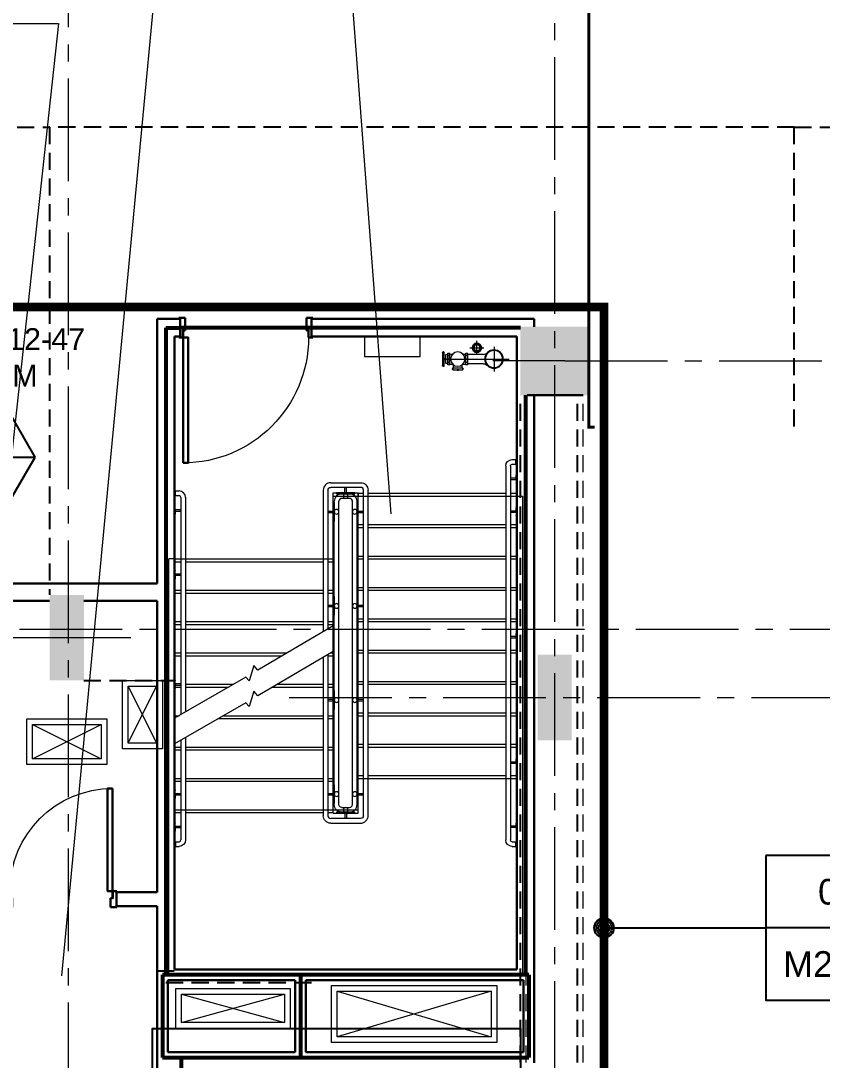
# Model space of a CAD drawing. Header units: inches. Extents: x -26012 to 27, y -11337 to 2082.
# Drawn here: x -23408.1 to -23127.2, y 776 to 1140.5 of the extents above; entities that cross this region are included whole.
import ezdxf
from ezdxf import colors
from ezdxf.entities.mleader import LeaderData, LeaderLine
from ezdxf.enums import TextEntityAlignment as Align
from ezdxf.math import Vec2, Vec3

# ---------------------------------------------------------------- set-up
doc = ezdxf.new("R2010")
doc.units = ezdxf.units.IN
doc.header["$LTSCALE"] = 48
doc.header["$MEASUREMENT"] = 0
for name, pattern in [('A106$0$DGN Style 4', [381.581252, 190.671456, -95.335728, 0.238339, -95.335728]), ('A605$0$HIDDEN2', [0.1875, 0.125, -0.0625]), ('A_Column Grid$0$CENTER2', [1.125, 0.75, -0.125, 0.125, -0.125]), ('Core Callout Boundary$0$DASHED2', [0.375, 0.25, -0.125]), ('NB - 13th_Penthouse_plan$0$HIDDEN2', [0.1875, 0.125, -0.0625])]:
    doc.linetypes.add(name, pattern=pattern)
for name, color, linetype in [('A106$0$A-AREA-IDEN', 8, 'Continuous'), ('A106$0$A-DOOR', 8, 'Continuous'), ('A106$0$A-DOOR-FRAM', 8, 'Continuous'), ('A106$0$A-FLOR-CURB', 8, 'Continuous'), ('A106$0$A-FLOR-HRAL', 8, 'Continuous'), ('A106$0$A-FLOR-OPENING', 8, 'Continuous'), ('A106$0$A-FLOR-SLAB', 8, 'Continuous'), ('A106$0$A-FLOR-SPRK', 8, 'Continuous'), ('A106$0$A-FLOR-STRS', 8, 'Continuous'), ('A106$0$A-WALL-FULL-INTR', 8, 'Continuous'), ('A106$0$bc105-11 - A-WALL-FIRE', 8, 'Continuous'), ('A106$0$bc105-11 - M-HVAC-Supp', 8, 'Continuous'), ('A605$0$A-ANNO-PATT-1-12', 8, 'Continuous'), ('A605$0$A-FLOR-OPN TO BLW', 8, 'Continuous'), ('A605$0$A-FLOR-SLAB', 8, 'Continuous'), ('A605$0$A-FLOR-SPRK', 8, 'Continuous'), ('A605$0$A-GRID-COLS', 8, 'Continuous'), ('A605$0$A-WALL-FIRE', 8, 'Continuous'), ('A605$0$stcbeams', 8, 'A605$0$HIDDEN2'), ('A_Column Grid$0$A-GRID-GRD1-15', 8, 'A_Column Grid$0$CENTER2'), ('Core Callout Boundary$0$A-Detl-Iden', 6, 'Continuous'), ('Core Callout Boundary$0$M-Anno-Symb', 102, 'Continuous'), ('M-HVAC-anno', 6, 'Continuous'), ('M-HVAC-blck', 6, 'Continuous'), ('M-HVAC-TEXT', 6, 'Continuous'), ('NB - 13th_Penthouse_plan$0$stcbeams', 1, 'NB - 13th_Penthouse_plan$0$HIDDEN2'), ('NB - 13th_Penthouse_plan$0$STDROPS', 1, 'NB - 13th_Penthouse_plan$0$HIDDEN2'), ('NB - 13th_Penthouse_plan$0$STPJ', 1, 'NB - 13th_Penthouse_plan$0$HIDDEN2'), ('XREF', 8, 'Continuous')]:
    doc.layers.add(name, color=color, linetype=linetype)
doc.styles.add('Core Callout Boundary$0$MAMEP ANNO', font='arial.ttf', dxfattribs={"height": 0.101562})
doc.styles.add('M08', font='arial.ttf', dxfattribs={"height": 7.68})
doc.styles.get("Standard").update_dxf_attribs({"font": 'simplex.shx'})

# ---------------------------------------------------------------- blocks, each defined once
blk = doc.blocks.new('A106$0$36D478_2')
at = {"layer": 'A106$0$A-DOOR', "linetype": 'Continuous', "lineweight": 0, "extrusion": (0, 0, -1)}
blk.add_arc((0.85, 5.25), 36, 0, 90, dxfattribs=at)
at = {"layer": 'A106$0$A-DOOR', "linetype": 'Continuous', "lineweight": 30}
blk.add_3dface([(-0.85, 41.25), (-2.6, 41.25), (-2.6, 5.25), (-0.85, 5.25)], dxfattribs=at)
at = {"layer": 'A106$0$A-DOOR-FRAM', "linetype": 'Continuous', "lineweight": 30}
for p, q in [((-38.35, 5.25), (-36.85, 5.25)), ((-38.35, 5.25), (-38.35, 4.88)), ((-36.85, 5.25), (-36.85, 2.83)), ((0.65, 5.25), (-0.85, 5.25)), ((-0.85, 5.25), (-0.85, 2.83)), ((0.65, 5.25), (0.65, 4.88)), ((-38.35, -0.37), (-38.35, 0)), ((-36.85, 2.83), (-36.1, 2.83)), ((-36.1, 2.83), (-36.1, -0.37)), ((-0.85, 2.83), (-1.6, 2.83)), ((-1.6, 2.83), (-1.6, -0.37)), ((0.65, -0.37), (0.65, 0)), ((-36.1, -0.37), (-38.35, -0.37)), ((-1.6, -0.37), (0.65, -0.37))]:
    blk.add_line(p, q, dxfattribs=at)
at = {"layer": 'A106$0$A-DOOR-FRAM', "linetype": 'Continuous', "lineweight": 13}
for p, q in [((-38.35, 4.88), (-38.2, 4.88)), ((-38.2, 5.1), (-37, 5.1)), ((-38.2, 5.1), (-38.2, 4.88)), ((-37, 5.1), (-37, 2.68)), ((0.5, 5.1), (-0.7, 5.1)), ((-0.7, 5.1), (-0.7, 2.68)), ((0.5, 5.1), (0.5, 4.88)), ((0.65, 4.88), (0.5, 4.88)), ((-38.2, 0), (-38.35, 0)), ((-38.2, -0.22), (-38.2, 0)), ((-37, 2.68), (-36.25, 2.68)), ((-36.25, 2.68), (-36.25, -0.22)), ((-0.7, 2.68), (-1.45, 2.68)), ((-1.45, 2.68), (-1.45, -0.22)), ((0.5, -0.22), (0.5, 0)), ((0.5, 0), (0.65, 0)), ((-36.25, -0.22), (-38.2, -0.22)), ((-1.45, -0.22), (0.5, -0.22))]:
    blk.add_line(p, q, dxfattribs=at)
blk = doc.blocks.new('*U319')
at = {"layer": 'A106$0$A-FLOR-HRAL', "linetype": 'Continuous', "lineweight": 0}
for p, q in [((-1.1, 1.5), (-1.04, 1.5)), ((-1.1, -1.5), (-1.1, 1.5)), ((-0.86, 0.01), (-0.86, 1.32)), ((-0.86, 0.01), (-0.86, -1.32)), ((-0.73, 0.26), (1.11, 0.26)), ((-1.1, -1.5), (-1.04, -1.5)), ((-0.73, -0.24), (1.11, -0.24))]:
    blk.add_line(p, q, dxfattribs=at)
for centre, radius, start, end in [((-1.04, 1.32), 0.188, 0, 90), ((-1.04, -1.32), 0.188, 270, 0), ((-0.73, -0.37), 0.125, 90, 180)]:
    blk.add_arc(centre, radius, start, end, dxfattribs=at)
at = {"layer": 'A106$0$A-FLOR-HRAL', "linetype": 'Continuous', "lineweight": 0, "extrusion": (0, 0, -1)}
blk.add_arc((0.73, 0.38), 0.125, 270, 0, dxfattribs=at)
blk = doc.blocks.new('*U320')
at = {"layer": 'A106$0$A-FLOR-HRAL', "linetype": 'Continuous', "lineweight": 0}
for p, q in [((-1.1, 1.5), (-1.04, 1.5)), ((-1.1, 1.5), (-1.1, -1.5)), ((-0.86, -0.01), (-0.86, 1.32)), ((-0.73, 0.24), (1.11, 0.24)), ((-1.1, -1.5), (-1.04, -1.5)), ((-0.86, -0.01), (-0.86, -1.32)), ((-0.73, -0.26), (1.11, -0.26))]:
    blk.add_line(p, q, dxfattribs=at)
at = {"layer": 'A106$0$A-FLOR-HRAL', "linetype": 'Continuous', "lineweight": 0, "extrusion": (0, 0, -1)}
for centre, radius, start, end in [((1.04, 1.32), 0.188, 90, 180), ((0.73, 0.37), 0.125, 270, 0), ((1.04, -1.32), 0.188, 180, 270)]:
    blk.add_arc(centre, radius, start, end, dxfattribs=at)
at = {"layer": 'A106$0$A-FLOR-HRAL', "linetype": 'Continuous', "lineweight": 0}
blk.add_arc((-0.73, -0.38), 0.125, 90, 180, dxfattribs=at)
blk = doc.blocks.new('*U321')
at = {"layer": 'A106$0$A-FLOR-HRAL', "linetype": 'Continuous', "lineweight": 0}
for p, q in [((0.73, 0.24), (-1.11, 0.24)), ((0.86, -0.01), (0.86, 1.32)), ((1.1, 1.5), (1.04, 1.5)), ((1.1, 1.5), (1.1, -1.5)), ((0.73, -0.26), (-1.11, -0.26)), ((0.86, -0.01), (0.86, -1.32)), ((1.1, -1.5), (1.04, -1.5))]:
    blk.add_line(p, q, dxfattribs=at)
for centre, radius, start, end in [((0.73, 0.37), 0.125, 270, 0), ((1.04, 1.32), 0.188, 90, 180), ((1.04, -1.32), 0.188, 180, 270)]:
    blk.add_arc(centre, radius, start, end, dxfattribs=at)
at = {"layer": 'A106$0$A-FLOR-HRAL', "linetype": 'Continuous', "lineweight": 0, "extrusion": (0, 0, -1)}
blk.add_arc((-0.73, -0.38), 0.125, 90, 180, dxfattribs=at)
blk = doc.blocks.new('*U322')
at = {"layer": 'A106$0$A-FLOR-HRAL', "linetype": 'Continuous', "lineweight": 0}
for p, q in [((0.73, 0.26), (-1.11, 0.26)), ((0.86, 0.01), (0.86, 1.32)), ((0.86, 0.01), (0.86, -1.32)), ((1.1, 1.5), (1.04, 1.5)), ((1.1, -1.5), (1.1, 1.5)), ((0.73, -0.24), (-1.11, -0.24)), ((1.1, -1.5), (1.04, -1.5))]:
    blk.add_line(p, q, dxfattribs=at)
blk.add_arc((0.73, 0.38), 0.125, 270, 0, dxfattribs=at)
at = {"layer": 'A106$0$A-FLOR-HRAL', "linetype": 'Continuous', "lineweight": 0, "extrusion": (0, 0, -1)}
for centre, radius, start, end in [((-1.04, 1.32), 0.188, 0, 90), ((-0.73, -0.37), 0.125, 90, 180), ((-1.04, -1.32), 0.188, 270, 0)]:
    blk.add_arc(centre, radius, start, end, dxfattribs=at)
blk = doc.blocks.new('*U324')
at = {"layer": 'A106$0$A-DOOR', "linetype": 'Continuous', "lineweight": 0, "extrusion": (0, 0, -1)}
blk.add_arc((22, 18.56), 44, 180, 270, dxfattribs=at)
at = {"layer": 'A106$0$A-DOOR', "linetype": 'Continuous', "lineweight": 30}
blk.add_3dface([(-22, -25.44), (-20.25, -25.44), (-20.25, 18.56), (-22, 18.56)], dxfattribs=at)
at = {"layer": 'A106$0$A-DOOR-FRAM', "linetype": 'Continuous', "lineweight": 30}
for p, q in [((-21.25, 25.44), (-23.5, 25.44)), ((-23.5, 25.44), (-23.5, 25.06)), ((-21.25, 20.98), (-21.25, 25.44)), ((21.25, 25.44), (23.5, 25.44)), ((21.25, 20.98), (21.25, 25.44)), ((23.5, 25.44), (23.5, 25.06)), ((-23.5, 18.56), (-23.5, 18.94)), ((-23.5, 18.56), (-22, 18.56)), ((-22, 18.56), (-22, 20.98)), ((-22, 20.98), (-21.25, 20.98)), ((22, 20.98), (21.25, 20.98)), ((22, 18.56), (22, 20.98)), ((23.5, 18.56), (22, 18.56)), ((23.5, 18.56), (23.5, 18.94))]:
    blk.add_line(p, q, dxfattribs=at)
at = {"layer": 'A106$0$A-DOOR-FRAM', "linetype": 'Continuous', "lineweight": 13}
for p, q in [((-23.35, 25.06), (-23.5, 25.06)), ((-21.4, 25.29), (-23.35, 25.29)), ((-23.35, 25.29), (-23.35, 25.06)), ((-21.4, 21.13), (-21.4, 25.29)), ((21.4, 21.13), (21.4, 25.29)), ((21.4, 25.29), (23.35, 25.29)), ((23.35, 25.29), (23.35, 25.06)), ((23.35, 25.06), (23.5, 25.06)), ((-23.5, 18.94), (-23.35, 18.94)), ((-23.35, 18.71), (-23.35, 18.94)), ((-23.35, 18.71), (-22.15, 18.71)), ((-22.15, 18.71), (-22.15, 21.13)), ((-22.15, 21.13), (-21.4, 21.13)), ((22.15, 21.13), (21.4, 21.13)), ((22.15, 18.71), (22.15, 21.13)), ((23.35, 18.71), (22.15, 18.71)), ((23.5, 18.94), (23.35, 18.94)), ((23.35, 18.71), (23.35, 18.94))]:
    blk.add_line(p, q, dxfattribs=at)
blk = doc.blocks.new('*U362')
at = {"layer": 'A106$0$A-FLOR-SPRK', "linetype": 'A106$0$DGN Style 4', "lineweight": 0}
for p, q in [((-19.8, 0), (19.8, 0)), ((0, -19.8), (0, 19.8))]:
    blk.add_line(p, q, dxfattribs=at)
at = {"layer": 'A106$0$A-FLOR-SPRK', "linetype": 'Continuous', "lineweight": 30}
for radius in [11.8, 9.81]:
    blk.add_circle((0, 0), radius, dxfattribs=at)
blk = doc.blocks.new('*U363')
at = {"layer": 'A106$0$A-FLOR-SPRK', "linetype": 'A106$0$DGN Style 4', "lineweight": 0}
for p, q in [((51.2, 34.6), (51.2, 0)), ((-87.9, 0), (51.2, 0)), ((51.2, 0), (93.5, 0)), ((51.2, 0), (51.2, -34.6))]:
    blk.add_line(p, q, dxfattribs=at)
at = {"layer": 'A106$0$A-FLOR-SPRK', "linetype": 'Continuous', "lineweight": 13}
for p, q in [((-78.4, -16), (-78.4, 16.2)), ((-72.4, 16), (-78.4, 16)), ((-72.6, 10.1), (-78.4, 10.1)), ((-72.4, -16), (-72.4, 16)), ((-72.4, 14), (-64.9, 14)), ((-36.2, 14), (-28.1, 14)), ((-28.1, -16), (-28.1, 16.2)), ((-22.1, 16), (-28.1, 16)), ((-22.2, 10.1), (-28.1, 10.1)), ((-22.1, -16), (-22.1, 16)), ((21.7, 13), (-22.1, 13)), ((-72.6, -9.2), (-78.6, -9.2)), ((-72.6, 0), (-78.4, 0)), ((-72.4, -9.2), (-78.4, -9.2)), ((-72.4, -16), (-78.4, -16)), ((-72.4, -14), (-64.9, -14)), ((-64.1, -24.7), (-36.1, -24.7)), ((-64.1, -30.1), (-64.1, -24.7)), ((-62.1, -24.7), (-62.1, -16.7)), ((-38.1, -24.7), (-38.1, -15.8)), ((-36.1, -30.1), (-36.1, -24.7)), ((-36, -14), (-28.1, -14)), ((-22.2, -9.2), (-28.2, -9.2)), ((-22.2, 0), (-28.1, 0)), ((-22.1, -9.2), (-28.1, -9.2)), ((-22.1, -16), (-28.1, -16)), ((21.7, -13), (-22.1, -13)), ((-64.1, -30.1), (-36.1, -30.1))]:
    blk.add_line(p, q, dxfattribs=at)
at = {"layer": 'A106$0$A-FLOR-SPRK', "linetype": 'Continuous', "lineweight": 13, "flags": 128}
for points in [[(-93.5, 18.1), (-93.5, -18)], [(-90.2, 20.1), (-91.5, 20.1)], [(-88.2, -18), (-88.2, 18.1)], [(-91.5, -20), (-90.2, -20)]]:
    blk.add_lwpolyline(points, dxfattribs=at)
at = {"layer": 'A106$0$A-FLOR-SPRK', "linetype": 'Continuous', "lineweight": 13, "extrusion": (0, 0, -1)}
for radius in [26, 24]:
    blk.add_circle((-51.2, 0), radius, dxfattribs=at)
for centre, radius, start, end in [((91.5, 18.1), 2, 0, 90), ((90.2, 18.1), 2, 90, 180), ((91.5, -18), 2, 270, 0), ((-21.2, -27.9), 14.9, 91.6029, 136.2822)]:
    blk.add_arc(centre, radius, start, end, dxfattribs=at)
at = {"layer": 'A106$0$A-FLOR-SPRK', "linetype": 'Continuous', "lineweight": 13}
for centre, radius, start, end in [((21.2, 27.9), 14.9, 271.6029, 316.2822), ((-90.2, -18), 2, 270, 360)]:
    blk.add_arc(centre, radius, start, end, dxfattribs=at)
at = {"layer": 'A106$0$A-FLOR-SPRK', "linetype": 'Continuous', "lineweight": 13, "extrusion": (0, 0, -1)}
blk.add_ellipse((-50.4, -0.1), major_axis=(0, -20.2), ratio=0.999989, dxfattribs=at)
at = {"layer": 'A106$0$A-FLOR-SPRK', "linetype": 'Continuous', "lineweight": 13}
for points in [[(-83.9, -2), (-88.1, -2), (-88.1, 1.6), (-83.9, 1.6)], [(-78.4, -12.5), (-83.9, -12.5), (-83.9, 12.6), (-78.4, 12.6)], [(-65, -28.6), (-65, -26.3), (-64.1, -26.3), (-64.1, -28.6)], [(-36.1, -28.6), (-36.1, -26.3), (-35.1, -26.3), (-35.1, -28.6)], [(-51.7, -30.1), (-51.7, -31.3), (-48.3, -31.3), (-48.3, -30.1)]]:
    blk.add_3dface(points, dxfattribs=at)
blk = doc.blocks.new('A106')
at = {"layer": 'A106$0$A-AREA-IDEN', "lineweight": 0, "elevation": 0.21, "flags": 128}
for points in [[(-23342.54, 1325.38), (-23305.42, 1325.38), (-23278.46, 967.61)], [(-23421.53, 1233.54), (-23353.45, 1233.54), (-23393.91, 805.6)], [(-23410.89, 1139.5), (-23394.88, 1139.52), (-23423.75, 874.77)]]:
    blk.add_lwpolyline(points, dxfattribs=at)
at = {"layer": 'A106$0$A-FLOR-CURB', "lineweight": 0}
for points in [[(-23372.52, 909.16), (-23358.52, 909.16), (-23358.52, 885.16), (-23372.52, 885.16)], [(-23406.03, 895.66), (-23378.03, 895.66), (-23378.03, 879.66), (-23406.03, 879.66)]]:
    blk.add_3dface(points, dxfattribs=at)
at = {"layer": 'A106$0$A-FLOR-HRAL', "lineweight": 13}
for p, q in [((-23238.15, 984.34), (-23238.15, 853.23)), ((-23236.52, 984.34), (-23236.52, 853.23)), ((-23235.9, 986.62), (-23234.65, 986.62)), ((-23235.9, 984.97), (-23234.65, 984.97)), ((-23234.65, 984.97), (-23234.65, 986.62)), ((-23299.52, 978.48), (-23289.02, 978.48)), ((-23289.02, 976.86), (-23299.52, 976.86)), ((-23353.9, 975.61), (-23352.65, 975.61)), ((-23353.9, 973.98), (-23353.9, 975.61)), ((-23353.9, 973.98), (-23352.65, 973.98)), ((-23352.02, 973.36), (-23352.02, 897.17)), ((-23350.4, 973.47), (-23350.4, 898.11)), ((-23302.15, 975.86), (-23302.15, 926.29)), ((-23300.52, 975.86), (-23300.52, 927.25)), ((-23292.9, 974.61), (-23295.65, 974.61)), ((-23288.02, 861.73), (-23288.02, 975.86)), ((-23286.4, 861.73), (-23286.4, 975.86)), ((-23298.27, 926.61), (-23298.27, 971.98)), ((-23296.65, 927.57), (-23296.65, 971.98)), ((-23292.9, 972.98), (-23295.65, 972.98)), ((-23291.9, 865.61), (-23291.9, 971.98)), ((-23290.27, 865.61), (-23290.27, 971.98)), ((-23298.27, 865.61), (-23298.27, 926.61)), ((-23296.65, 865.61), (-23296.65, 927.57)), ((-23302.15, 917.29), (-23302.15, 861.73)), ((-23300.52, 918.25), (-23300.52, 861.73)), ((-23352.02, 888.17), (-23352.02, 853.23)), ((-23350.4, 889.11), (-23350.4, 853.23)), ((-23295.65, 864.61), (-23292.9, 864.61)), ((-23289.02, 860.73), (-23299.52, 860.73)), ((-23295.65, 862.98), (-23292.9, 862.98)), ((-23299.52, 859.11), (-23289.02, 859.11)), ((-23353.9, 852.61), (-23352.65, 852.61)), ((-23353.9, 852.61), (-23353.9, 850.98)), ((-23353.9, 850.98), (-23352.65, 850.98)), ((-23235.9, 852.61), (-23234.65, 852.61)), ((-23235.9, 850.98), (-23234.65, 850.98)), ((-23234.65, 850.98), (-23234.65, 852.61))]:
    blk.add_line(p, q, dxfattribs=at)
at = {"layer": 'A106$0$A-FLOR-HRAL', "lineweight": 0}
for p, q in [((-23294.52, 974.61), (-23294.52, 976.86)), ((-23294.02, 974.61), (-23294.02, 976.86)), ((-23300.52, 968.54), (-23298.27, 968.54)), ((-23300.52, 968.04), (-23298.27, 968.04)), ((-23290.27, 968.54), (-23288.02, 968.54)), ((-23290.27, 968.04), (-23288.02, 968.04)), ((-23300.52, 935.54), (-23298.27, 935.54)), ((-23300.52, 935.04), (-23298.27, 935.04)), ((-23290.27, 935.54), (-23288.02, 935.54)), ((-23290.27, 935.04), (-23288.02, 935.04)), ((-23300.52, 902.54), (-23298.27, 902.54)), ((-23300.52, 902.04), (-23298.27, 902.04)), ((-23290.27, 902.54), (-23288.02, 902.54)), ((-23290.27, 902.04), (-23288.02, 902.04)), ((-23300.52, 869.54), (-23298.27, 869.54)), ((-23300.52, 869.04), (-23298.27, 869.04)), ((-23290.27, 869.54), (-23288.02, 869.54)), ((-23290.27, 869.04), (-23288.02, 869.04)), ((-23294.52, 862.98), (-23294.52, 860.73)), ((-23294.02, 862.98), (-23294.02, 860.73))]:
    blk.add_line(p, q, dxfattribs=at)
at = {"layer": 'A106$0$A-FLOR-HRAL', "lineweight": 13, "extrusion": (0, 0, -1)}
for centre, radius, start, end in [((23235.9, 984.37), 2.25, 0.1265, 90), ((23235.9, 984.35), 0.625, 359.7619, 90), ((23299.52, 975.86), 1, 359.9847, 90), ((23289.02, 975.86), 2.63, 90, 179.983), ((23295.65, 865.61), 2.63, 270, 360), ((23295.65, 865.61), 1, 270, 360), ((23299.52, 861.73), 2.63, 270, 360), ((23289.02, 861.73), 1, 180, 270), ((23352.65, 853.23), 2.25, 180, 270), ((23235.9, 853.23), 2.25, 270, 360), ((23235.9, 853.23), 0.625, 270, 360)]:
    blk.add_arc(centre, radius, start, end, dxfattribs=at)
at = {"layer": 'A106$0$A-FLOR-HRAL', "lineweight": 13}
for centre, radius, start, end in [((-23299.52, 975.86), 2.63, 90, 180), ((-23289.02, 975.86), 1, 359.9765, 90), ((-23352.65, 973.36), 2.25, 0, 90), ((-23352.65, 973.36), 0.625, 0, 90), ((-23295.65, 971.98), 2.63, 90, 180.1233), ((-23292.9, 971.98), 2.63, 0, 90), ((-23295.65, 971.98), 1, 90, 180.1998), ((-23292.9, 971.98), 1, 0, 90), ((-23292.9, 865.61), 1, 270, 0.0348), ((-23292.9, 865.61), 2.62, 270, 0.0215), ((-23299.52, 861.73), 1, 179.9832, 270), ((-23289.02, 861.73), 2.63, 270, 0.0009), ((-23352.65, 853.23), 0.625, 270, 0)]:
    blk.add_arc(centre, radius, start, end, dxfattribs=at)
at = {"layer": 'A106$0$A-FLOR-OPENING', "lineweight": 0}
for p, q in [((-23286.4, 973.79), (-23238.15, 973.79)), ((-23236.52, 973.79), (-23232.27, 973.79)), ((-23232.27, 973.79), (-23232.27, 805.79)), ((-23356.27, 805.79), (-23356.27, 951.79)), ((-23354.27, 951.79), (-23356.27, 951.79)), ((-23350.4, 951.79), (-23302.15, 951.79)), ((-23232.27, 805.79), (-23356.27, 805.79))]:
    blk.add_line(p, q, dxfattribs=at)
at = {"layer": 'A106$0$A-FLOR-OPENING', "lineweight": 0, "flags": 128}
blk.add_lwpolyline([(-23300.52, 951.79), (-23298.65, 951.79), (-23298.65, 974.98), (-23289.9, 974.98), (-23289.9, 973.79), (-23288.02, 973.79)], dxfattribs=at)
at = {"layer": 'A106$0$A-FLOR-OPENING', "lineweight": 0}
for points in [[(-23370.52, 907.16), (-23360.52, 907.16), (-23360.52, 887.16), (-23370.52, 887.16)], [(-23404.03, 893.66), (-23380.03, 893.66), (-23380.03, 881.66), (-23404.03, 881.66)], [(-23299.27, 802.16), (-23241.27, 802.16), (-23241.27, 782.16), (-23299.27, 782.16)], [(-23353.77, 801.16), (-23313.77, 801.16), (-23313.77, 787.16), (-23353.77, 787.16)]]:
    blk.add_3dface(points, dxfattribs=at)
at = {"layer": 'A106$0$A-FLOR-SLAB', "lineweight": 0}
for p, q in [((-23370.52, 907.16), (-23360.52, 887.16)), ((-23370.52, 887.16), (-23360.52, 907.16)), ((-23404.03, 893.66), (-23380.03, 881.66)), ((-23404.03, 881.66), (-23380.03, 893.66))]:
    blk.add_line(p, q, dxfattribs=at)
at = {"layer": 'A106$0$A-FLOR-SPRK', "lineweight": 0}
for points in [[(-23268.14, 1029.79), (-23287.67, 1029.79), (-23287.67, 1022.75), (-23268.14, 1022.75)], [(-23265.45, 1029.79), (-23265.45, 1029.79), (-23265.45, 1029.79)]]:
    blk.add_3dface(points, dxfattribs=at)
at = {"layer": 'A106$0$A-FLOR-STRS', "lineweight": 0}
for p, q in [((-23298.65, 974.98), (-23289.9, 974.98)), ((-23298.65, 928.36), (-23298.65, 974.98)), ((-23289.9, 862.61), (-23289.9, 974.98)), ((-23289.9, 974.79), (-23288.02, 974.79)), ((-23286.4, 974.79), (-23238.15, 974.79)), ((-23236.52, 974.79), (-23234.27, 974.79)), ((-23289.9, 963.79), (-23288.02, 963.79)), ((-23286.4, 963.79), (-23238.15, 963.79)), ((-23236.52, 963.79), (-23234.27, 963.79)), ((-23289.9, 952.79), (-23288.02, 952.79)), ((-23286.4, 952.79), (-23238.15, 952.79)), ((-23236.52, 952.79), (-23234.27, 952.79)), ((-23354.27, 950.79), (-23352.02, 950.79)), ((-23350.4, 950.79), (-23302.15, 950.79)), ((-23300.52, 950.79), (-23298.65, 950.79)), ((-23289.9, 941.79), (-23288.02, 941.79)), ((-23286.4, 941.79), (-23238.15, 941.79)), ((-23236.52, 941.79), (-23234.27, 941.79)), ((-23354.27, 939.79), (-23352.02, 939.79)), ((-23350.4, 939.79), (-23302.15, 939.79)), ((-23300.52, 939.79), (-23298.65, 939.79)), ((-23289.9, 930.79), (-23288.02, 930.79)), ((-23286.4, 930.79), (-23238.15, 930.79)), ((-23236.52, 930.79), (-23234.27, 930.79)), ((-23354.27, 928.79), (-23352.02, 928.79)), ((-23350.4, 928.79), (-23302.15, 928.79)), ((-23300.52, 928.79), (-23298.65, 928.79)), ((-23298.65, 862.61), (-23298.65, 919.36)), ((-23289.9, 919.79), (-23288.02, 919.79)), ((-23286.4, 919.79), (-23238.15, 919.79)), ((-23236.52, 919.79), (-23234.27, 919.79)), ((-23354.27, 917.79), (-23352.02, 917.79)), ((-23350.4, 917.79), (-23316.55, 917.79)), ((-23300.52, 917.79), (-23298.65, 917.79)), ((-23289.9, 908.79), (-23288.02, 908.79)), ((-23286.4, 908.79), (-23238.15, 908.79)), ((-23236.52, 908.79), (-23234.27, 908.79)), ((-23353.99, 906.79), (-23352.02, 906.79)), ((-23350.4, 906.79), (-23335.35, 906.79)), ((-23319.94, 906.79), (-23302.15, 906.79)), ((-23300.52, 906.79), (-23298.65, 906.79)), ((-23289.9, 897.79), (-23288.02, 897.79)), ((-23286.4, 897.79), (-23238.15, 897.79)), ((-23236.52, 897.79), (-23234.27, 897.79)), ((-23338.82, 895.79), (-23302.15, 895.79)), ((-23300.52, 895.79), (-23298.65, 895.79)), ((-23289.9, 886.79), (-23288.02, 886.79)), ((-23286.4, 886.79), (-23238.15, 886.79)), ((-23236.52, 886.79), (-23234.27, 886.79)), ((-23354.27, 884.79), (-23352.02, 884.79)), ((-23350.4, 884.79), (-23302.15, 884.79)), ((-23300.52, 884.79), (-23298.65, 884.79)), ((-23289.9, 875.79), (-23288.02, 875.79)), ((-23286.4, 875.79), (-23238.15, 875.79)), ((-23236.52, 875.79), (-23234.27, 875.79)), ((-23354.27, 873.79), (-23352.02, 873.79)), ((-23350.4, 873.79), (-23302.15, 873.79)), ((-23300.52, 873.79), (-23298.65, 873.79)), ((-23354.27, 862.79), (-23352.02, 862.79)), ((-23350.4, 862.79), (-23302.15, 862.79)), ((-23300.52, 862.79), (-23298.65, 862.79)), ((-23298.65, 862.61), (-23289.9, 862.61))]:
    blk.add_line(p, q, dxfattribs=at)
at = {"layer": 'A106$0$A-FLOR-STRS', "lineweight": 13}
for p, q in [((-23289.9, 973.79), (-23288.02, 973.79)), ((-23286.4, 973.79), (-23238.15, 973.79)), ((-23236.52, 973.79), (-23234.27, 973.79)), ((-23236.52, 973.79), (-23234.27, 973.79)), ((-23289.9, 962.79), (-23288.02, 962.79)), ((-23286.4, 962.79), (-23238.15, 962.79)), ((-23236.52, 962.79), (-23234.27, 962.79)), ((-23354.27, 951.79), (-23352.02, 951.79)), ((-23350.4, 951.79), (-23302.15, 951.79)), ((-23300.52, 951.79), (-23298.65, 951.79)), ((-23289.9, 951.79), (-23288.02, 951.79)), ((-23286.4, 951.79), (-23238.15, 951.79)), ((-23236.52, 951.79), (-23234.27, 951.79)), ((-23354.27, 940.79), (-23352.02, 940.79)), ((-23350.4, 940.79), (-23302.15, 940.79)), ((-23300.52, 940.79), (-23298.65, 940.79)), ((-23289.9, 940.79), (-23288.02, 940.79)), ((-23286.4, 940.79), (-23238.15, 940.79)), ((-23236.52, 940.79), (-23234.27, 940.79)), ((-23354.27, 929.79), (-23352.02, 929.79)), ((-23350.4, 929.79), (-23302.15, 929.79)), ((-23300.52, 929.79), (-23298.65, 929.79)), ((-23289.9, 929.79), (-23288.02, 929.79)), ((-23286.4, 929.79), (-23238.15, 929.79)), ((-23236.52, 929.79), (-23234.27, 929.79)), ((-23354.27, 918.79), (-23352.02, 918.79)), ((-23350.4, 918.79), (-23314.85, 918.79)), ((-23299.6, 918.79), (-23298.65, 918.79)), ((-23289.9, 918.79), (-23288.02, 918.79)), ((-23286.4, 918.79), (-23238.15, 918.79)), ((-23236.52, 918.79), (-23234.4, 918.79)), ((-23350.4, 907.79), (-23333.71, 907.79)), ((-23318.24, 907.79), (-23302.15, 907.79)), ((-23300.52, 907.79), (-23298.65, 907.79)), ((-23289.9, 907.79), (-23288.02, 907.79)), ((-23286.4, 907.79), (-23238.15, 907.79)), ((-23236.52, 907.79), (-23234.27, 907.79)), ((-23354.27, 896.79), (-23352.67, 896.79)), ((-23337.08, 896.79), (-23302.15, 896.79)), ((-23300.52, 896.79), (-23298.65, 896.79)), ((-23289.9, 896.79), (-23288.02, 896.79)), ((-23286.4, 896.79), (-23238.15, 896.79)), ((-23236.52, 896.79), (-23234.27, 896.79)), ((-23354.27, 885.79), (-23352.02, 885.79)), ((-23354.27, 885.79), (-23352.02, 885.79)), ((-23350.4, 885.79), (-23302.15, 885.79)), ((-23300.52, 885.79), (-23298.65, 885.79)), ((-23289.9, 885.79), (-23288.02, 885.79)), ((-23286.4, 885.79), (-23238.15, 885.79)), ((-23236.52, 885.79), (-23234.27, 885.79)), ((-23354.27, 874.79), (-23352.02, 874.79)), ((-23350.4, 874.79), (-23302.15, 874.79)), ((-23300.52, 874.79), (-23298.65, 874.79)), ((-23289.9, 874.79), (-23288.02, 874.79)), ((-23286.4, 874.79), (-23238.15, 874.79)), ((-23236.52, 874.79), (-23234.27, 874.79)), ((-23354.27, 863.79), (-23352.02, 863.79)), ((-23350.4, 863.79), (-23302.15, 863.79)), ((-23300.52, 863.79), (-23298.65, 863.79))]:
    blk.add_line(p, q, dxfattribs=at)
at = {"layer": 'A106$0$A-FLOR-STRS', "lineweight": 0, "flags": 128}
for points in [[(-23298.65, 928.36), (-23325.09, 912.75), (-23326.43, 914.44), (-23328.15, 908.99), (-23329.28, 910.36), (-23354.27, 895.87)], [(-23298.65, 919.36), (-23325.09, 903.75), (-23326.43, 905.44), (-23328.15, 899.99), (-23329.28, 901.36), (-23354.27, 886.87)]]:
    blk.add_lwpolyline(points, dxfattribs=at)
at = {"layer": 'A106$0$A-FLOR-STRS', "lineweight": 0, "extrusion": (0, 0, -1)}
for centre in [(23294.27, 973.79), (23297.45, 968.29), (23291.09, 968.29), (23297.45, 935.29), (23291.09, 935.29), (23297.45, 902.29), (23291.09, 902.29), (23297.45, 869.29), (23291.09, 869.29), (23294.27, 863.79)]:
    blk.add_circle(centre, 0.813, dxfattribs=at)
at = {"layer": 'A106$0$A-FLOR-STRS', "lineweight": 0}
for points in [[(-23291.02, 974.98), (-23297.52, 974.98), (-23297.52, 974.61), (-23291.02, 974.61)], [(-23298.65, 965.04), (-23298.65, 971.54), (-23298.27, 971.54), (-23298.27, 965.04)], [(-23289.9, 965.04), (-23289.9, 971.54), (-23290.27, 971.54), (-23290.27, 965.04)], [(-23298.65, 932.04), (-23298.65, 938.54), (-23298.27, 938.54), (-23298.27, 932.04)], [(-23289.9, 932.04), (-23289.9, 938.54), (-23290.27, 938.54), (-23290.27, 932.04)], [(-23298.65, 899.04), (-23298.65, 905.54), (-23298.27, 905.54), (-23298.27, 899.04)], [(-23289.9, 899.04), (-23289.9, 905.54), (-23290.27, 905.54), (-23290.27, 899.04)], [(-23298.65, 866.04), (-23298.65, 872.54), (-23298.27, 872.54), (-23298.27, 866.04)], [(-23289.9, 866.04), (-23289.9, 872.54), (-23290.27, 872.54), (-23290.27, 866.04)], [(-23297.52, 862.61), (-23291.02, 862.61), (-23291.02, 862.98), (-23297.52, 862.98)]]:
    blk.add_3dface(points, dxfattribs=at)
at = {"layer": 'A106$0$A-WALL-FULL-INTR', "lineweight": 30}
for p, q in [((-23360.4, 1035.92), (-23360.4, 943.16)), ((-23360.4, 1035.92), (-23352.27, 1035.92)), ((-23352.27, 1035.92), (-23352.27, 1029.79)), ((-23306.27, 1035.92), (-23306.27, 1029.79)), ((-23306.27, 1035.92), (-23228.15, 1035.92)), ((-23228.15, 1035.92), (-23228.15, 1033.17)), ((-23354.27, 1029.79), (-23354.27, 807.79)), ((-23354.27, 1029.79), (-23352.27, 1029.79)), ((-23306.27, 1029.79), (-23234.27, 1029.79)), ((-23234.27, 1029.79), (-23234.27, 807.79)), ((-23228.15, 1009.17), (-23228.15, 775.04)), ((-23360.4, 943.16), (-23519.57, 943.16)), ((-23398.04, 937.03), (-23519.57, 937.03)), ((-23360.4, 937.03), (-23386.04, 937.03)), ((-23360.4, 937.03), (-23360.4, 834.91)), ((-23360.4, 834.91), (-23374.62, 834.91)), ((-23374.62, 830.03), (-23374.62, 834.91)), ((-23360.4, 830.03), (-23374.62, 830.03)), ((-23360.4, 830.03), (-23360.4, 768.78)), ((-23234.27, 807.79), (-23354.27, 807.79)), ((-23356.65, 804.05), (-23312.02, 804.05)), ((-23356.65, 804.05), (-23356.65, 778.8)), ((-23312.02, 804.05), (-23312.02, 778.8)), ((-23308.27, 804.05), (-23308.27, 778.8)), ((-23231.9, 804.05), (-23308.27, 804.05)), ((-23231.9, 804.05), (-23231.9, 778.8)), ((-23312.02, 778.8), (-23356.65, 778.8)), ((-23231.9, 778.8), (-23308.27, 778.8)), ((-23242.52, 778.8), (-23241.27, 778.8))]:
    blk.add_line(p, q, dxfattribs=at)
at = {"layer": 'A106$0$A-WALL-FULL-INTR', "lineweight": 30, "flags": 128}
blk.add_lwpolyline([(-23211.02, 1009.17), (-23230.61, 1009.17)], dxfattribs=at)
at = {"layer": 'A106$0$bc105-11 - A-WALL-FIRE', "lineweight": 53}
for p, q in [((-23357.34, 1032.85), (-23352.27, 1032.85)), ((-23357.34, 1032.85), (-23357.34, 805.94)), ((-23306.17, 1032.86), (-23233.02, 1032.86)), ((-23231.21, 1009.17), (-23231.21, 805.94)), ((-23230.02, 805.94), (-23358.52, 805.94)), ((-23358.52, 805.94), (-23358.52, 776.92)), ((-23310.15, 805.95), (-23310.15, 776.92)), ((-23230.02, 805.94), (-23230.02, 776.92)), ((-23358.52, 776.92), (-23230.02, 776.92)), ((-23351.89, 776.92), (-23351.89, 652.78))]:
    blk.add_line(p, q, dxfattribs=at)
at = {"layer": 'A106$0$bc105-11 - M-HVAC-Supp', "lineweight": 0, "ltscale": 0.017342}
for p, q in [((-23351.77, 789.16), (-23315.77, 799.16)), ((-23351.77, 799.16), (-23315.77, 789.16))]:
    blk.add_line(p, q, dxfattribs=at)
at = {"layer": 'A106$0$bc105-11 - M-HVAC-Supp', "lineweight": 0, "ltscale": 0.131691}
for p, q in [((-23297.27, 800.16), (-23243.27, 784.16)), ((-23243.27, 800.16), (-23297.27, 784.16))]:
    blk.add_line(p, q, dxfattribs=at)
at = {"layer": 'A106$0$bc105-11 - M-HVAC-Supp', "lineweight": 13, "ltscale": 0.017342}
blk.add_3dface([(-23351.77, 799.16), (-23315.77, 799.16), (-23315.77, 789.16), (-23351.77, 789.16)], dxfattribs=at)
at = {"layer": 'A106$0$bc105-11 - M-HVAC-Supp', "lineweight": 13, "ltscale": 0.131691}
blk.add_3dface([(-23297.27, 800.16), (-23243.27, 800.16), (-23243.27, 784.16), (-23297.27, 784.16)], dxfattribs=at)
at = {"layer": 'A106$0$A-DOOR', "lineweight": 0}
blk.add_blockref('A106$0$36D478_2', (-23375.12, 830.03), dxfattribs=at)
at = {"layer": 'A106$0$A-DOOR-FRAM', "lineweight": 13}
blk.add_blockref('*U324', (-23329.27, 1010.86), dxfattribs=at)
at = {"layer": 'A106$0$A-FLOR-HRAL', "lineweight": 0}
for name, p in [('*U322', (-23235.41, 979.78)), ('*U319', (-23353.14, 968.79)), ('*U322', (-23235.41, 968.29)), ('*U320', (-23353.14, 946.29)), ('*U321', (-23235.41, 924.29)), ('*U320', (-23353.14, 907.79)), ('*U321', (-23235.41, 880.29)), ('*U320', (-23353.14, 869.29)), ('*U320', (-23353.14, 857.79)), ('*U321', (-23235.41, 857.79))]:
    blk.add_blockref(name, p, dxfattribs=at)
at = {"layer": 'A106$0$A-FLOR-SPRK', "lineweight": 30, "xscale": 0.125, "yscale": 0.125, "zscale": 0.125}
blk.add_blockref('*U362', (-23248.27, 1025.79), dxfattribs=at)
at = {"layer": 'A106$0$A-FLOR-SPRK', "lineweight": 0, "xscale": 0.125, "yscale": 0.125, "zscale": 0.125}
blk.add_blockref('*U363', (-23248.67, 1021.84), dxfattribs=at)
blk = doc.blocks.new('A605')
at = {"layer": 'A605$0$A-ANNO-PATT-1-12', "lineweight": 30}
for points in [[(-23209.02, 1009.17, 0), (-23209.02, 1033.17, 0), (-23233.02, 1009.17, 0), (-23233.02, 1033.17, 0)], [(-23386.04, 909.16), (-23386.04, 939.16), (-23398.04, 909.16), (-23398.04, 939.16)], [(-23227.01, 918.16), (-23215.01, 918.16), (-23227.01, 888.16), (-23215.01, 888.16)]]:
    blk.add_solid(points, dxfattribs=at)
at = {"layer": 'A605$0$A-FLOR-OPN TO BLW', "lineweight": 0}
for p, q in [((-23298.65, 863.79), (-23298.65, 973.79)), ((-23289.9, 874.79), (-23289.9, 973.79))]:
    blk.add_line(p, q, dxfattribs=at)
at = {"layer": 'A605$0$A-FLOR-OPN TO BLW', "lineweight": 0, "flags": 128}
for points in [[(-23354.27, 951.79), (-23298.65, 951.79), (-23298.65, 973.79), (-23234.27, 973.79)], [(-23354.27, 863.79), (-23289.9, 863.79), (-23289.9, 874.79), (-23234.27, 874.79)]]:
    blk.add_lwpolyline(points, dxfattribs=at)
at = {"layer": 'A605$0$A-FLOR-SLAB', "lineweight": 0}
for p, q in [((-23370.52, 907.16), (-23360.52, 887.16)), ((-23370.52, 887.16), (-23360.52, 907.16)), ((-23404.03, 893.66), (-23380.03, 881.66)), ((-23404.03, 881.66), (-23380.03, 893.66))]:
    blk.add_line(p, q, dxfattribs=at)
at = {"layer": 'A605$0$A-FLOR-SPRK', "lineweight": 0}
for p, q in [((-23248.27, 1023.32), (-23248.27, 1028.27)), ((-23250.75, 1025.79), (-23245.8, 1025.79)), ((-23242.27, 1026.18), (-23242.27, 1021.84)), ((-23259.66, 1021.84), (-23242.27, 1021.84)), ((-23242.27, 1021.84), (-23236.99, 1021.84)), ((-23242.27, 1021.84), (-23242.27, 1017.51))]:
    blk.add_line(p, q, dxfattribs=at)
at = {"layer": 'A605$0$A-FLOR-SPRK', "lineweight": 13}
for p, q in [((-23257.74, 1020.69), (-23258.49, 1020.69)), ((-23258.47, 1019.85), (-23258.47, 1023.87)), ((-23257.72, 1023.84), (-23258.47, 1023.84)), ((-23257.74, 1023.11), (-23258.47, 1023.11)), ((-23257.74, 1021.84), (-23258.47, 1021.84)), ((-23257.72, 1020.69), (-23258.47, 1020.69)), ((-23257.72, 1019.84), (-23257.72, 1023.84)), ((-23257.72, 1023.59), (-23256.78, 1023.59)), ((-23253.19, 1023.59), (-23252.18, 1023.59)), ((-23251.45, 1020.69), (-23252.2, 1020.69)), ((-23252.18, 1019.85), (-23252.18, 1023.87)), ((-23251.43, 1023.84), (-23252.18, 1023.84)), ((-23251.45, 1023.11), (-23252.18, 1023.11)), ((-23251.45, 1021.84), (-23252.18, 1021.84)), ((-23251.43, 1020.69), (-23252.18, 1020.69)), ((-23251.43, 1019.84), (-23251.43, 1023.84)), ((-23245.96, 1023.47), (-23251.43, 1023.47)), ((-23257.72, 1019.84), (-23258.47, 1019.84)), ((-23257.72, 1020.09), (-23256.78, 1020.09)), ((-23256.68, 1018.76), (-23253.18, 1018.76)), ((-23256.68, 1018.08), (-23256.68, 1018.76)), ((-23256.68, 1018.08), (-23253.18, 1018.08)), ((-23256.43, 1018.76), (-23256.43, 1019.76)), ((-23253.43, 1018.76), (-23253.43, 1019.87)), ((-23253.18, 1018.08), (-23253.18, 1018.76)), ((-23253.16, 1020.09), (-23252.18, 1020.09)), ((-23251.43, 1019.84), (-23252.18, 1019.84)), ((-23245.96, 1020.22), (-23251.43, 1020.22))]:
    blk.add_line(p, q, dxfattribs=at)
at = {"layer": 'A605$0$A-FLOR-SPRK', "lineweight": 13, "flags": 128}
for points in [[(-23259.95, 1024.35), (-23260.1, 1024.35)], [(-23260.35, 1024.1), (-23260.35, 1019.59)], [(-23259.7, 1019.59), (-23259.7, 1024.1)], [(-23260.1, 1019.34), (-23259.95, 1019.34)]]:
    blk.add_lwpolyline(points, dxfattribs=at)
at = {"layer": 'A605$0$A-FLOR-SPRK', "lineweight": 30}
for radius in [1.48, 1.23]:
    blk.add_circle((-23248.27, 1025.79), radius, dxfattribs=at)
at = {"layer": 'A605$0$A-FLOR-SPRK', "lineweight": 13, "extrusion": (0, 0, -1)}
for radius in [3.25, 3]:
    blk.add_circle((23242.27, 1021.84), radius, dxfattribs=at)
for centre, radius, start, end in [((23260.1, 1024.1), 0.25, 0, 90), ((23259.95, 1024.1), 0.25, 90, 180), ((23260.1, 1019.59), 0.25, 270, 0), ((23246.01, 1018.35), 1.87, 91.6029, 136.2822)]:
    blk.add_arc(centre, radius, start, end, dxfattribs=at)
at = {"layer": 'A605$0$A-FLOR-SPRK', "lineweight": 13}
for centre, radius, start, end in [((-23246.01, 1025.34), 1.87, 271.6029, 316.2822), ((-23259.95, 1019.59), 0.25, 270, 0)]:
    blk.add_arc(centre, radius, start, end, dxfattribs=at)
at = {"layer": 'A605$0$A-FLOR-SPRK', "lineweight": 13, "extrusion": (0, 0, -1)}
blk.add_ellipse((-23254.97, 1021.83), major_axis=(0, -2.52), ratio=0.999989, dxfattribs=at)
at = {"layer": 'A605$0$A-FLOR-SPRK', "lineweight": 0}
for points in [[(-23268.14, 1029.79), (-23287.67, 1029.79), (-23287.67, 1022.75), (-23268.14, 1022.75)], [(-23265.45, 1029.79), (-23265.45, 1029.79), (-23265.45, 1029.79)]]:
    blk.add_3dface(points, dxfattribs=at)
at = {"layer": 'A605$0$A-FLOR-SPRK', "lineweight": 13}
for points in [[(-23259.16, 1021.6), (-23259.69, 1021.6), (-23259.69, 1022.04), (-23259.16, 1022.04)], [(-23258.47, 1020.28), (-23259.16, 1020.28), (-23259.16, 1023.42), (-23258.47, 1023.42)], [(-23256.8, 1018.27), (-23256.8, 1018.55), (-23256.68, 1018.55), (-23256.68, 1018.27)], [(-23255.14, 1018.08), (-23255.14, 1017.93), (-23254.7, 1017.93), (-23254.7, 1018.08)], [(-23253.18, 1018.27), (-23253.18, 1018.55), (-23253.06, 1018.55), (-23253.06, 1018.27)]]:
    blk.add_3dface(points, dxfattribs=at)
at = {"layer": 'A605$0$A-GRID-COLS', "lineweight": 0}
for p, q in [((-23217.41, 1021.17), (-23242.71, 1021.17)), ((-23414.46, 924.16), (-23369.61, 924.16))]:
    blk.add_line(p, q, dxfattribs=at)
at = {"layer": 'A605$0$A-WALL-FIRE', "lineweight": 53}
blk.add_line((-23352.17, 1032.86), (-23306.17, 1032.86), dxfattribs=at)
at = {"layer": 'A605$0$stcbeams', "lineweight": 0}
for p, q in [((-23231.02, 379.16), (-23231.02, 1009.17)), ((-23211.02, 379.16), (-23211.02, 1009.17))]:
    blk.add_line(p, q, dxfattribs=at)
blk = doc.blocks.new('A$C73FD2CE6')
at = {"layer": 'M-HVAC-blck'}
for p, q in [((10.41, 36), (0, 18.01)), ((10.41, 36), (31.18, 36)), ((41.57, 17.97), (31.18, 36)), ((0, 18.01), (10.37, 0)), ((0.01, 17.99), (41.56, 17.99)), ((31.17, 0), (41.57, 17.97)), ((10.37, 0), (31.17, 0))]:
    blk.add_line(p, q, dxfattribs=at)
at = {"layer": 'M-HVAC-TEXT', "style": 'M08'}
for tag, p in [('2', (20.78, 26.3)), ('1', (20.78, 8.99))]:
    blk.add_attdef(tag, text='', height=7.68, dxfattribs=at).set_placement(p, align=Align.MIDDLE)
blk = doc.blocks.new('Core Callout Boundary$0$MLD-Callout')
at = {"color": 0, "linetype": 'Continuous', "transparency": 16777216}
blk.add_line((0.264, 0), (-0.264, 0), dxfattribs=at)
blk.add_lwpolyline([(-0.264, 0.264), (-0.264, -0.264), (0.264, -0.264), (0.264, 0.264)], close=True, dxfattribs=at)
at = {"color": 6, "transparency": 16777216, "style": 'Core Callout Boundary$0$MAMEP ANNO'}
for tag, p in [('DETAILNUMBER', (0, 0.132)), ('DRAWINGREFERENCE', (0, -0.132))]:
    blk.add_attdef(tag, text='', height=0.0938, dxfattribs=at).set_placement(p, align=Align.MIDDLE_CENTER)
blk = doc.blocks.new('Core Callout Boundary$0$MLD-Dot')
at = {"color": 0, "linetype": 'Continuous'}
for radius in [3.43, 2.68, 1.94, 1.17]:
    blk.add_circle((0, 0), radius, dxfattribs=at)
blk = doc.blocks.new('NB - 13th_Penthouse_plan')
at = {"layer": 'NB - 13th_Penthouse_plan$0$stcbeams'}
for p, q in [((-23233.02, 379.16), (-23233.02, 1009.17)), ((-23213.02, 379.16), (-23213.02, 1009.17))]:
    blk.add_line(p, q, dxfattribs=at)
blk.add_lwpolyline([(-23306.28, 803.07), (-23360.38, 803.07), (-23360.38, 807.27), (-23354.38, 807.27)], dxfattribs=at)
at = {"layer": 'NB - 13th_Penthouse_plan$0$stcbeams', "linetype": 'Continuous'}
blk.add_lwpolyline([(-23233.04, 642.09), (-23362.01, 642.09), (-23362.01, 787.09), (-23233.02, 787.09)], close=True, dxfattribs=at)
at = {"layer": 'NB - 13th_Penthouse_plan$0$STDROPS'}
blk.add_line((-23386.04, 909.16), (-23354.27, 909.16), dxfattribs=at)
for points in [[(-24157.59, 998.8), (-24111.41, 1103.12), (-23398.04, 1103.12)], [(-23137.02, 998.21), (-23137.02, 1103.16), (-23398.04, 1103.16), (-23398.04, 939.16)], [(-23137.02, 1103.12), (-22249.02, 1103.12)]]:
    blk.add_lwpolyline(points, dxfattribs=at)
at = {"layer": 'NB - 13th_Penthouse_plan$0$STPJ', "const_width": 1}
blk.add_lwpolyline([(-23209.02, 1542.09), (-23209.02, 997.95), (-23207.02, 997.95)], dxfattribs=at)
blk = doc.blocks.new('A_Column Grid')
at = {"layer": 'A_Column Grid$0$A-GRID-GRD1-15', "lineweight": 0}
for p, q in [((-23221.02, 1667.67), (-23221.02, -2700.91)), ((-23391.41, 382.21), (-23391.41, 1655.99)), ((-23217.41, 1021.17), (-20928.06, 1021.17)), ((-24110.57, 927.16), (-20912.84, 927.16)), ((-23314.07, 903.16), (-20840.23, 903.16))]:
    blk.add_line(p, q, dxfattribs=at)
blk = doc.blocks.new('Core Callout Boundary')
at = {"layer": 'Core Callout Boundary$0$A-Detl-Iden', "linetype": 'Core Callout Boundary$0$DASHED2', "const_width": 3, "flags": 128}
blk.add_lwpolyline([(-23203.71, 1040.12), (-23829.2, 1040.12), (-23829.2, 539.55), (-23203.71, 539.55)], close=True, dxfattribs=at)
at = {"layer": 'Core Callout Boundary$0$M-Anno-Symb'}
ml = blk.add_multileader_block('Standard', dxfattribs=at)
ml.set_content('Core Callout Boundary$0$MLD-Callout', color=256, scale=96)
ml.set_attribute('DETAILNUMBER', '01', width=0)
ml.set_attribute('DRAWINGREFERENCE', 'M2201', width=0)
ml.set_leader_properties(color=256, linetype='Continuous')
ml.set_arrow_properties(name='Core Callout Boundary$0$MLD-Dot')
ml.build(insert=Vec2(0, 0))
ml.multileader.update_dxf_attribs({"has_dogleg": 0, "text_right_attachment_type": 3, "dogleg_length": 3.84, "arrow_head_size": 1, "scale": 96})
ctx = ml.context
ctx.base_point, ctx.scale, ctx.char_height, ctx.arrow_head_size, ctx.landing_gap_size, ctx.plane_origin = Vec3(-23147.04, 822.39), 96, 7.5, 1, 3.75, Vec3(-23203.71, 822.39)
ctx.right_attachment = 3
notes = []
notes.append((ctx, [(0, (1, 1, 0), (-23516.04, 822.39), (1, 0), 369, [(0, [(-23203.71, 822.39), (-23168.1, 822.39)], 0, [])])]))
ctx.block.insert = Vec3(-23121.7, 822.39)
for ctx, leaders in notes:
    for number, flags, end, landing, length, lines in leaders:
        leader = LeaderData()
        leader.index, (leader.has_last_leader_line, leader.has_dogleg_vector, leader.attachment_direction) = number, flags
        leader.last_leader_point, leader.dogleg_vector, leader.dogleg_length = Vec3(end), Vec3(landing), length
        for number, points, colour, breaks in lines:
            line = LeaderLine()
            line.index, line.vertices, line.color, line.breaks = number, Vec3.list(points), colors.encode_raw_color(colour), breaks
            leader.lines.append(line)
        ctx.leaders.append(leader)

msp = doc.modelspace()

# ---------------------------------------------------------------- block references
at = {"layer": 'M-HVAC-blck'}
msp.add_blockref('A$C73FD2CE6', (-23444.69, 969.51), dxfattribs=at).add_auto_attribs({'2': 'B', '1': '1.5'})
at = {"layer": 'XREF'}
for name in ['A_Column Grid', 'A106', 'NB - 13th_Penthouse_plan', 'A605', 'Core Callout Boundary']:
    msp.add_blockref(name, (0, 0), dxfattribs=at)

# ---------------------------------------------------------------- texts
at = {"layer": 'M-HVAC-anno', "insert": (-23446.36, 1032.67, 0), "char_height": 7.68, "width": 88.2868, "attachment_point": 1, "style": 'M08'}
msp.add_mtext('ZONE-12-47\\P500 CFM ', dxfattribs=at)

doc.saveas('drawing.dxf')
